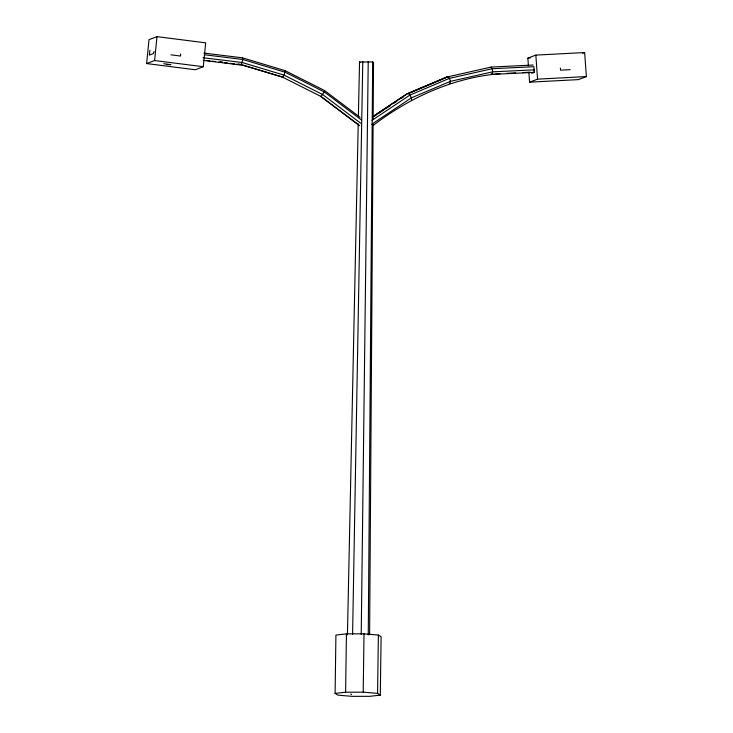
<?xml version="1.0" encoding="UTF-8"?>
<svg xmlns="http://www.w3.org/2000/svg" width="733" height="733" viewBox="0 0 733 733"><rect width="100%" height="100%" fill="white"/><g stroke="black" fill="none" stroke-linecap="round" stroke-linejoin="round"><path stroke-width="1.1" d="M368.268 634.925L372.676 61.966L359.536 61.984L358.4 115.732M369.615 634.622L373.097 124.289M373.134 118.572L373.518 62.507L372.676 61.966M361.222 634.329L368.223 61.599M335.1 693.418L335.916 635.09L346.425 633.862L364.017 633.843L378.384 635.053L381.114 636.775L380.299 695.104L369.789 696.332L352.197 696.35L337.831 695.141L335.1 693.418L345.609 692.19L363.202 692.172L377.568 693.372L380.299 695.104M345.609 692.19L346.425 633.862M363.202 692.172L364.017 633.843M377.568 693.372L378.384 635.053M352.591 634.338L362.78 61.599M347.433 634.943L358.226 123.74M180.63 53.958L180.52 56.038L170.963 54.828M531.773 73.382L534.265 72.439L534.421 69.36M146.637 63.569L149.019 39.674L156.981 36.65L205.671 42.835L203.288 66.721L195.326 69.754L146.637 63.569L154.599 60.546L203.288 66.721M149.871 50.357L149.395 55.112L153.38 53.601L154.086 51.576M154.599 60.546L156.981 36.65M203.948 53.097L242.467 57.825L285.174 70.698L324.508 90.498L324.243 91.9L321.036 96.499L282.159 76.938L242.605 65.017M373.189 116.327L406.907 93.879L447.304 76.782M372.3 117.051L406.952 93.971L447.332 76.883M374.022 116.437L376.872 114.54M378.778 113.267L383.542 110.097M385.448 108.832L390.203 105.662M394.015 103.124L396.874 101.227M400.676 98.689L403.535 96.783M371.961 120.359L409.921 95.079L449.457 78.349L492.155 68.737L534.027 66.712M371.75 124.253L411.387 97.865L450.429 81.345L492.622 71.843L534.247 69.837M373.042 125.545C409.811 97.342 453.58 77.515 500.053 73.666M533.184 65.035L491.156 67.07L448.147 76.754L408.299 93.613L409.921 95.079L411.387 97.865L411.598 99.862M528.42 65.778L527.879 58.127L535.841 55.103L584.65 52.547L586.363 76.589L578.401 79.613L529.592 82.178L528.887 72.338M582.662 53.298L584.65 52.547M529.592 82.178L537.555 79.146L586.363 76.589M527.879 58.127L530.151 58.008M570.173 69.662L560.598 70.166L560.369 68.068M506.778 73.346L515.748 72.915M522.473 72.585L530.316 72.21M492.072 74.409L533.78 72.393M166.437 64.513L170.945 64.641L163.706 63.716M204.443 54.755L242.825 59.474L285.219 72.246L324.243 91.9L361.543 120.029M202.995 57.715L242.275 62.534L284.166 75.16L322.703 94.566L360.691 123.226M220.312 61.893L222.557 62.168M238.234 64.092L240.47 64.367M206.559 60.463L209.913 60.876M212.149 61.151L215.511 61.563M218.865 61.975L222.218 62.387M224.454 62.662L227.807 63.075M230.043 63.35L234.514 63.899M236.759 64.174L240.112 64.586M203.288 60.399L241.514 65.09M449.228 83.141L450.328 83.47L450.429 81.345L449.457 78.349L448.147 76.754M491.22 73.694L492.21 74.042L492.622 71.843L492.155 68.737L491.156 67.07M359.536 61.984L360.379 62.516M350.713 693.995L351.556 694.536M324.508 90.498L360.105 117.353M321.036 96.499L359.793 125.737M320.495 96.243L358.41 124.839M242.467 57.825L242.825 59.474L241.23 64.724L282.801 77.249L284.166 75.16L285.174 70.698M535.841 55.103L537.555 79.146M533.926 67.647L534.265 72.439"/></g></svg>
